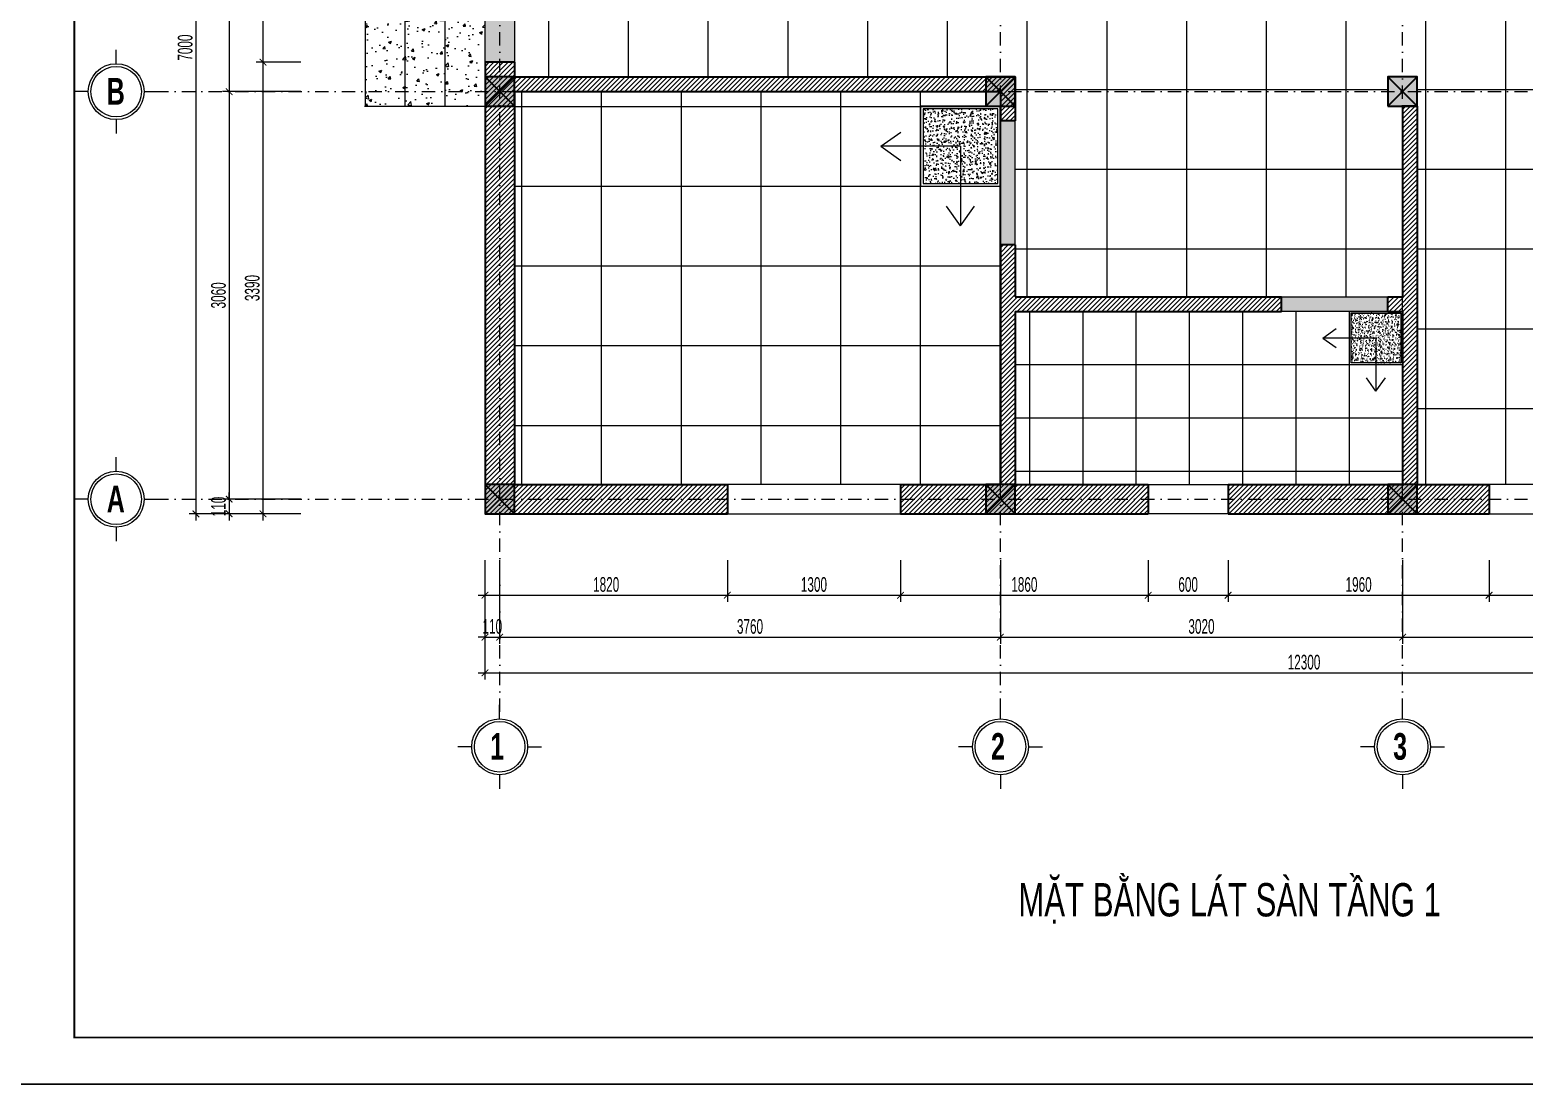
# Model space of a CAD drawing. Header units: inches. Extents: x 274208 to 641690, y -81912 to 129129.
# Drawn here: x 532454 to 543674, y 89217 to 97131 of the extents above; entities that cross this region are included whole.
import ezdxf

# ---------------------------------------------------------------- set-up
doc = ezdxf.new("R2010")
doc.units = ezdxf.units.IN
doc.header["$MEASUREMENT"] = 0
doc.header["$PDMODE"] = 3
doc.linetypes.add('DASHDOT', pattern=[1, 0.5, -0.25, 0, -0.25])
doc.linetypes.add('HIDDEN', pattern=[0.375, 0.25, -0.125])
for name, color, linetype, lineweight in [('01.Cut', 255, 'Continuous', 35), ('03.Manh', 251, 'Continuous', 13), ('05.Text', 253, 'Continuous', 18), ('06.betong', 2, 'Continuous', 35), ('08.Dim', 156, 'Continuous', 15), ('09.Hatch', 250, 'Continuous', 5), ('11.Khung bo', 32, 'Continuous', 50), ('12.Khung', 36, 'Continuous', 25)]:
    doc.layers.add(name, color=color, linetype=linetype, lineweight=lineweight)
doc.layers.add('NET VUA', color=143, linetype='Continuous')
doc.layers.add('TRUC', color=250, linetype='DASHDOT')
doc.layers.add('Tpl_Bound', color=1, linetype='Continuous', plot=False)
doc.styles.add('AVANTHB', font='')
doc.styles.add('TT5_Ghi chu 1', font='', dxfattribs={"width": 0.7, "height": 240})
doc.styles.add('TT5_Text Dim', font='hoatbif.shx', dxfattribs={"width": 0.6})
doc.styles.get('AVANTHB').set_extended_font_data('.VnAvantH', bold=True)
doc.styles.get('TT5_Ghi chu 1').set_extended_font_data('.VnBlackH')
doc.dimstyles.new('TT5_Dim 1-50', dxfattribs={"dimscale": 50, "dimtxt": 2.2, "dimasz": 1, "dimexe": 1, "dimexo": 0.5, "dimgap": 0.5, "dimtad": 1, "dimdec": 0, "dimzin": 0, "dimdsep": 46, "dimtxsty": 'TT5_Text Dim', "dimblk": 'ARCHTICK', "dimcen": 0, "dimdle": 1, "dimclrd": 256, "dimclre": 256, "dimclrt": 1, "dimadec": 0, "dimazin": 0, "dimtfac": 0.015, "dimtdec": 0, "dimtix": 1, "dimtmove": 2, "dimatfit": 3, "dimldrblk": 'DOT', "dimfxl": 1, "dimtolj": 1, "dimtzin": 0, "dimlwd": -1, "dimlwe": -1, "dimarcsym": 1})

# ---------------------------------------------------------------- blocks, each defined once
blk = doc.blocks.new('\xad3yjrtuktyl')
at = {"layer": '06.betong'}
blk.add_hatch(color=0, dxfattribs=at).paths.add_polyline_path([(-110, -110), (110, -110), (110, 110), (-110, 110)])
at = {"layer": '06.betong', "color": 0}
for p, q in [((-110, 110), (110, -110)), ((-110, -110), (110, 110))]:
    blk.add_line(p, q, dxfattribs=at)
blk.add_lwpolyline([(-110, -110), (110, -110), (110, 110), (-110, 110)], close=True, dxfattribs=at)
blk = doc.blocks.new('100')
at = {"layer": '11.Khung bo', "const_width": 26.7}
blk.add_lwpolyline([(1860913, -945240), (1860913, -916940), (1896063, -916940), (1896063, -945240)], close=True, dxfattribs=at)
at = {"layer": '12.Khung', "color": 1}
blk.add_lwpolyline([(1901579, -945940), (1901579, -916240), (1859580, -916240), (1859580, -945940)], close=True, dxfattribs=at)
blk = doc.blocks.new('_ARCHTICK')
at = {"color": 0, "linetype": 'ByBlock', "const_width": 0.15}
blk.add_lwpolyline([(-0.5, -0.5), (0.5, 0.5)], dxfattribs=at)
blk = doc.blocks.new('*D583')
at = {"layer": '08.Dim', "transparency": 16777216}
for p, q in [((534204, 97868), (534204, 96838)), ((534488, 97818), (534154, 97818)), ((534488, 96888), (534154, 96888))]:
    blk.add_line(p, q, dxfattribs=at)
at = {"layer": 'Defpoints', "color": 0, "transparency": 16777216}
for p in [(534513, 97818), (534204, 96888), (534513, 96888)]:
    blk.add_point(p, dxfattribs=at)
at = {"layer": '08.Dim', "transparency": 16777216, "xscale": 50, "yscale": 50, "zscale": 50}
for p, rotation in [((534204, 97818), 90), ((534204, 96888), 270)]:
    blk.add_blockref('_ARCHTICK', p, dxfattribs=dict(at, rotation=rotation))
at = {"layer": '08.Dim', "color": 1, "transparency": 16777216, "insert": (534124, 97353), "char_height": 110, "attachment_point": 5, "rotation": 90, "style": 'TT5_Text Dim'}
blk.add_mtext('\\A1;930', dxfattribs=at)
blk = doc.blocks.new('_DOT')
at = {"color": 1, "linetype": 'ByBlock'}
blk.add_line((-0.5, 0), (-1, 0), dxfattribs=at)
at = {"color": 1, "linetype": 'ByBlock', "const_width": 0.5}
blk.add_lwpolyline([(-0.25, 0, 1), (0.25, 0, 1)], format="xyb", close=True, dxfattribs=at)
blk = doc.blocks.new('*D584')
at = {"layer": '08.Dim', "transparency": 16777216}
for p, q in [((534488, 96888), (534154, 96888)), ((534204, 96938), (534204, 93448)), ((534488, 93498), (534154, 93498))]:
    blk.add_line(p, q, dxfattribs=at)
at = {"layer": 'Defpoints', "color": 0, "transparency": 16777216}
for p in [(534513, 96888), (534204, 93498), (534513, 93498)]:
    blk.add_point(p, dxfattribs=at)
at = {"layer": '08.Dim', "transparency": 16777216, "xscale": 50, "yscale": 50, "zscale": 50}
for p, rotation in [((534204, 96888), 90), ((534204, 93498), 270)]:
    blk.add_blockref('_ARCHTICK', p, dxfattribs=dict(at, rotation=rotation))
at = {"layer": '08.Dim', "color": 1, "transparency": 16777216, "insert": (534124, 95193), "char_height": 110, "attachment_point": 5, "rotation": 90, "style": 'TT5_Text Dim'}
blk.add_mtext('\\A1;3390', dxfattribs=at)
blk = doc.blocks.new('*D586')
at = {"layer": '08.Dim', "transparency": 16777216}
for p, q in [((533950, 100438), (533950, 96618)), ((534488, 100388), (533900, 100388)), ((534488, 96668), (533900, 96668))]:
    blk.add_line(p, q, dxfattribs=at)
at = {"layer": 'Defpoints', "color": 0, "transparency": 16777216}
for p in [(534513, 100388), (533950, 96668), (534513, 96668)]:
    blk.add_point(p, dxfattribs=at)
at = {"layer": '08.Dim', "transparency": 16777216, "xscale": 50, "yscale": 50, "zscale": 50}
for p, rotation in [((533950, 100388), 90), ((533950, 96668), 270)]:
    blk.add_blockref('_ARCHTICK', p, dxfattribs=dict(at, rotation=rotation))
at = {"layer": '08.Dim', "color": 1, "transparency": 16777216, "insert": (533870, 98528), "char_height": 110, "attachment_point": 5, "rotation": 90, "style": 'TT5_Text Dim'}
blk.add_mtext('\\A1;3720', dxfattribs=at)
blk = doc.blocks.new('*D587')
at = {"layer": '08.Dim', "transparency": 16777216}
for p, q in [((533950, 96718), (533950, 93558)), ((534488, 96668), (533900, 96668)), ((534488, 93608), (533900, 93608))]:
    blk.add_line(p, q, dxfattribs=at)
at = {"layer": 'Defpoints', "color": 0, "transparency": 16777216}
for p in [(534513, 96668), (533950, 93608), (534513, 93608)]:
    blk.add_point(p, dxfattribs=at)
at = {"layer": '08.Dim', "transparency": 16777216, "xscale": 50, "yscale": 50, "zscale": 50}
for p, rotation in [((533950, 96668), 90), ((533950, 93608), 270)]:
    blk.add_blockref('_ARCHTICK', p, dxfattribs=dict(at, rotation=rotation))
at = {"layer": '08.Dim', "color": 1, "transparency": 16777216, "insert": (533870, 95138), "char_height": 110, "attachment_point": 5, "rotation": 90, "style": 'TT5_Text Dim'}
blk.add_mtext('\\A1;3060', dxfattribs=at)
blk = doc.blocks.new('*D588')
at = {"layer": '08.Dim', "transparency": 16777216}
for p, q in [((534488, 93608), (533900, 93608)), ((533950, 93608), (533950, 93658)), ((533950, 93608), (533950, 93498)), ((534488, 93498), (533900, 93498)), ((533950, 93498), (533950, 93448))]:
    blk.add_line(p, q, dxfattribs=at)
at = {"layer": 'Defpoints', "color": 0, "transparency": 16777216}
for p in [(534513, 93608), (533950, 93498), (534513, 93498)]:
    blk.add_point(p, dxfattribs=at)
at = {"layer": '08.Dim', "transparency": 16777216, "xscale": 50, "yscale": 50, "zscale": 50}
for p, rotation in [((533950, 93608), 270), ((533950, 93498), 90)]:
    blk.add_blockref('_ARCHTICK', p, dxfattribs=dict(at, rotation=rotation))
at = {"layer": '08.Dim', "color": 1, "transparency": 16777216, "insert": (533870, 93553), "char_height": 110, "attachment_point": 5, "rotation": 90, "style": 'TT5_Text Dim'}
blk.add_mtext('\\A1;110', dxfattribs=at)
blk = doc.blocks.new('*D589')
at = {"layer": '08.Dim', "transparency": 16777216}
for p, q in [((533700, 100548), (533700, 93448)), ((534488, 100498), (533650, 100498)), ((534488, 93498), (533650, 93498))]:
    blk.add_line(p, q, dxfattribs=at)
at = {"layer": 'Defpoints', "color": 0, "transparency": 16777216}
for p in [(534513, 100498), (533700, 93498), (534513, 93498)]:
    blk.add_point(p, dxfattribs=at)
at = {"layer": '08.Dim', "transparency": 16777216, "xscale": 50, "yscale": 50, "zscale": 50}
for p, rotation in [((533700, 100498), 90), ((533700, 93498), 270)]:
    blk.add_blockref('_ARCHTICK', p, dxfattribs=dict(at, rotation=rotation))
at = {"layer": '08.Dim', "color": 1, "transparency": 16777216, "insert": (533620, 96998), "char_height": 110, "attachment_point": 5, "rotation": 90, "style": 'TT5_Text Dim'}
blk.add_mtext('\\A1;7000', dxfattribs=at)
blk = doc.blocks.new('*D602')
at = {"layer": '08.Dim', "transparency": 16777216}
for p, q in [((535871, 93150), (535871, 92837)), ((537691, 93150), (537691, 92837)), ((535821, 92887), (537741, 92887))]:
    blk.add_line(p, q, dxfattribs=at)
at = {"layer": 'Defpoints', "color": 0, "transparency": 16777216}
for p in [(535871, 93175), (537691, 93175), (537691, 92887)]:
    blk.add_point(p, dxfattribs=at)
at = {"layer": '08.Dim', "transparency": 16777216, "xscale": 50, "yscale": 50, "zscale": 50, "rotation": 180}
blk.add_blockref('_ARCHTICK', (535871, 92887), dxfattribs=at)
at = {"layer": '08.Dim', "transparency": 16777216, "xscale": 50, "yscale": 50, "zscale": 50}
blk.add_blockref('_ARCHTICK', (537691, 92887), dxfattribs=at)
at = {"layer": '08.Dim', "color": 1, "transparency": 16777216, "insert": (536781, 92967), "char_height": 110, "attachment_point": 5, "style": 'TT5_Text Dim'}
blk.add_mtext('\\A1;1820', dxfattribs=at)
blk = doc.blocks.new('*D603')
at = {"layer": '08.Dim', "transparency": 16777216}
for p, q in [((537691, 93150), (537691, 92837)), ((538991, 93150), (538991, 92837)), ((537641, 92887), (539041, 92887))]:
    blk.add_line(p, q, dxfattribs=at)
at = {"layer": 'Defpoints', "color": 0, "transparency": 16777216}
for p in [(537691, 93175), (538991, 93175), (538991, 92887)]:
    blk.add_point(p, dxfattribs=at)
at = {"layer": '08.Dim', "transparency": 16777216, "xscale": 50, "yscale": 50, "zscale": 50, "rotation": 180}
blk.add_blockref('_ARCHTICK', (537691, 92887), dxfattribs=at)
at = {"layer": '08.Dim', "transparency": 16777216, "xscale": 50, "yscale": 50, "zscale": 50}
blk.add_blockref('_ARCHTICK', (538991, 92887), dxfattribs=at)
at = {"layer": '08.Dim', "color": 1, "transparency": 16777216, "insert": (538341, 92967), "char_height": 110, "attachment_point": 5, "style": 'TT5_Text Dim'}
blk.add_mtext('\\A1;1300', dxfattribs=at)
blk = doc.blocks.new('*D604')
at = {"layer": '08.Dim', "transparency": 16777216}
for p, q in [((538991, 93150), (538991, 92837)), ((540851, 93150), (540851, 92837)), ((538941, 92887), (540901, 92887))]:
    blk.add_line(p, q, dxfattribs=at)
at = {"layer": 'Defpoints', "color": 0, "transparency": 16777216}
for p in [(538991, 93175), (540851, 93175), (540851, 92887)]:
    blk.add_point(p, dxfattribs=at)
at = {"layer": '08.Dim', "transparency": 16777216, "xscale": 50, "yscale": 50, "zscale": 50, "rotation": 180}
blk.add_blockref('_ARCHTICK', (538991, 92887), dxfattribs=at)
at = {"layer": '08.Dim', "transparency": 16777216, "xscale": 50, "yscale": 50, "zscale": 50}
blk.add_blockref('_ARCHTICK', (540851, 92887), dxfattribs=at)
at = {"layer": '08.Dim', "color": 1, "transparency": 16777216, "insert": (539921, 92967), "char_height": 110, "attachment_point": 5, "style": 'TT5_Text Dim'}
blk.add_mtext('\\A1;1860', dxfattribs=at)
blk = doc.blocks.new('*D605')
at = {"layer": '08.Dim', "transparency": 16777216}
for p, q in [((540851, 93150), (540851, 92837)), ((541451, 93150), (541451, 92837)), ((540801, 92887), (541501, 92887))]:
    blk.add_line(p, q, dxfattribs=at)
at = {"layer": 'Defpoints', "color": 0, "transparency": 16777216}
for p in [(540851, 93175), (541451, 93175), (541451, 92887)]:
    blk.add_point(p, dxfattribs=at)
at = {"layer": '08.Dim', "transparency": 16777216, "xscale": 50, "yscale": 50, "zscale": 50, "rotation": 180}
blk.add_blockref('_ARCHTICK', (540851, 92887), dxfattribs=at)
at = {"layer": '08.Dim', "transparency": 16777216, "xscale": 50, "yscale": 50, "zscale": 50}
blk.add_blockref('_ARCHTICK', (541451, 92887), dxfattribs=at)
at = {"layer": '08.Dim', "color": 1, "transparency": 16777216, "insert": (541151, 92967), "char_height": 110, "attachment_point": 5, "style": 'TT5_Text Dim'}
blk.add_mtext('\\A1;600', dxfattribs=at)
blk = doc.blocks.new('*D606')
at = {"layer": '08.Dim', "transparency": 16777216}
for p, q in [((541451, 93150), (541451, 92837)), ((543411, 93150), (543411, 92837)), ((541401, 92887), (543461, 92887))]:
    blk.add_line(p, q, dxfattribs=at)
at = {"layer": 'Defpoints', "color": 0, "transparency": 16777216}
for p in [(541451, 93175), (543411, 93175), (543411, 92887)]:
    blk.add_point(p, dxfattribs=at)
at = {"layer": '08.Dim', "transparency": 16777216, "xscale": 50, "yscale": 50, "zscale": 50, "rotation": 180}
blk.add_blockref('_ARCHTICK', (541451, 92887), dxfattribs=at)
at = {"layer": '08.Dim', "transparency": 16777216, "xscale": 50, "yscale": 50, "zscale": 50}
blk.add_blockref('_ARCHTICK', (543411, 92887), dxfattribs=at)
at = {"layer": '08.Dim', "color": 1, "transparency": 16777216, "insert": (542431, 92967), "char_height": 110, "attachment_point": 5, "style": 'TT5_Text Dim'}
blk.add_mtext('\\A1;1960', dxfattribs=at)
blk = doc.blocks.new('*D607')
at = {"layer": '08.Dim', "transparency": 16777216}
for p, q in [((543411, 93150), (543411, 92837)), ((546611, 93150), (546611, 92837)), ((543361, 92887), (546661, 92887))]:
    blk.add_line(p, q, dxfattribs=at)
at = {"layer": 'Defpoints', "color": 0, "transparency": 16777216}
for p in [(543411, 93175), (546611, 93175), (546611, 92887)]:
    blk.add_point(p, dxfattribs=at)
at = {"layer": '08.Dim', "transparency": 16777216, "xscale": 50, "yscale": 50, "zscale": 50, "rotation": 180}
blk.add_blockref('_ARCHTICK', (543411, 92887), dxfattribs=at)
at = {"layer": '08.Dim', "transparency": 16777216, "xscale": 50, "yscale": 50, "zscale": 50}
blk.add_blockref('_ARCHTICK', (546611, 92887), dxfattribs=at)
at = {"layer": '08.Dim', "color": 1, "transparency": 16777216, "insert": (545011, 92967), "char_height": 110, "attachment_point": 5, "style": 'TT5_Text Dim'}
blk.add_mtext('\\A1;3200', dxfattribs=at)
blk = doc.blocks.new('*D609')
at = {"layer": '08.Dim', "transparency": 16777216}
for p, q in [((535871, 93150), (535871, 92522)), ((535981, 93150), (535981, 92522)), ((535871, 92572), (535821, 92572)), ((535871, 92572), (535981, 92572)), ((535981, 92572), (536031, 92572))]:
    blk.add_line(p, q, dxfattribs=at)
at = {"layer": 'Defpoints', "color": 0, "transparency": 16777216}
for p in [(535871, 93175), (535981, 93175), (535981, 92572)]:
    blk.add_point(p, dxfattribs=at)
at = {"layer": '08.Dim', "transparency": 16777216, "xscale": 50, "yscale": 50, "zscale": 50}
blk.add_blockref('_ARCHTICK', (535871, 92572), dxfattribs=at)
at = {"layer": '08.Dim', "transparency": 16777216, "xscale": 50, "yscale": 50, "zscale": 50, "rotation": 180}
blk.add_blockref('_ARCHTICK', (535981, 92572), dxfattribs=at)
at = {"layer": '08.Dim', "color": 1, "transparency": 16777216, "insert": (535926, 92652), "char_height": 110, "attachment_point": 5, "style": 'TT5_Text Dim'}
blk.add_mtext('\\A1;110', dxfattribs=at)
blk = doc.blocks.new('*D610')
at = {"layer": '08.Dim', "transparency": 16777216}
for p, q in [((535981, 93150), (535981, 92522)), ((539741, 93150), (539741, 92522)), ((535931, 92572), (539791, 92572))]:
    blk.add_line(p, q, dxfattribs=at)
at = {"layer": 'Defpoints', "color": 0, "transparency": 16777216}
for p in [(535981, 93175), (539741, 93175), (539741, 92572)]:
    blk.add_point(p, dxfattribs=at)
at = {"layer": '08.Dim', "transparency": 16777216, "xscale": 50, "yscale": 50, "zscale": 50, "rotation": 180}
blk.add_blockref('_ARCHTICK', (535981, 92572), dxfattribs=at)
at = {"layer": '08.Dim', "transparency": 16777216, "xscale": 50, "yscale": 50, "zscale": 50}
blk.add_blockref('_ARCHTICK', (539741, 92572), dxfattribs=at)
at = {"layer": '08.Dim', "color": 1, "transparency": 16777216, "insert": (537861, 92652), "char_height": 110, "attachment_point": 5, "style": 'TT5_Text Dim'}
blk.add_mtext('\\A1;3760', dxfattribs=at)
blk = doc.blocks.new('*D611')
at = {"layer": '08.Dim', "transparency": 16777216}
for p, q in [((539741, 93150), (539741, 92522)), ((542761, 93150), (542761, 92522)), ((539691, 92572), (542811, 92572))]:
    blk.add_line(p, q, dxfattribs=at)
at = {"layer": 'Defpoints', "color": 0, "transparency": 16777216}
for p in [(539741, 93175), (542761, 93175), (542761, 92572)]:
    blk.add_point(p, dxfattribs=at)
at = {"layer": '08.Dim', "transparency": 16777216, "xscale": 50, "yscale": 50, "zscale": 50, "rotation": 180}
blk.add_blockref('_ARCHTICK', (539741, 92572), dxfattribs=at)
at = {"layer": '08.Dim', "transparency": 16777216, "xscale": 50, "yscale": 50, "zscale": 50}
blk.add_blockref('_ARCHTICK', (542761, 92572), dxfattribs=at)
at = {"layer": '08.Dim', "color": 1, "transparency": 16777216, "insert": (541251, 92652), "char_height": 110, "attachment_point": 5, "style": 'TT5_Text Dim'}
blk.add_mtext('\\A1;3020', dxfattribs=at)
blk = doc.blocks.new('*D612')
at = {"layer": '08.Dim', "transparency": 16777216}
for p, q in [((542761, 93150), (542761, 92522)), ((547261, 93150), (547261, 92522)), ((542711, 92572), (547311, 92572))]:
    blk.add_line(p, q, dxfattribs=at)
at = {"layer": 'Defpoints', "color": 0, "transparency": 16777216}
for p in [(542761, 93175), (547261, 93175), (547261, 92572)]:
    blk.add_point(p, dxfattribs=at)
at = {"layer": '08.Dim', "transparency": 16777216, "xscale": 50, "yscale": 50, "zscale": 50, "rotation": 180}
blk.add_blockref('_ARCHTICK', (542761, 92572), dxfattribs=at)
at = {"layer": '08.Dim', "transparency": 16777216, "xscale": 50, "yscale": 50, "zscale": 50}
blk.add_blockref('_ARCHTICK', (547261, 92572), dxfattribs=at)
at = {"layer": '08.Dim', "color": 1, "transparency": 16777216, "insert": (545011, 92652), "char_height": 110, "attachment_point": 5, "style": 'TT5_Text Dim'}
blk.add_mtext('\\A1;4500', dxfattribs=at)
blk = doc.blocks.new('*D614')
at = {"layer": '08.Dim', "transparency": 16777216}
for p, q in [((535871, 93150), (535871, 92254)), ((548171, 93150), (548171, 92254)), ((535821, 92304), (548221, 92304))]:
    blk.add_line(p, q, dxfattribs=at)
at = {"layer": 'Defpoints', "color": 0, "transparency": 16777216}
for p in [(535871, 93175), (548171, 93175), (548171, 92304)]:
    blk.add_point(p, dxfattribs=at)
at = {"layer": '08.Dim', "transparency": 16777216, "xscale": 50, "yscale": 50, "zscale": 50, "rotation": 180}
blk.add_blockref('_ARCHTICK', (535871, 92304), dxfattribs=at)
at = {"layer": '08.Dim', "transparency": 16777216, "xscale": 50, "yscale": 50, "zscale": 50}
blk.add_blockref('_ARCHTICK', (548171, 92304), dxfattribs=at)
at = {"layer": '08.Dim', "color": 1, "transparency": 16777216, "insert": (542021, 92384), "char_height": 110, "attachment_point": 5, "style": 'TT5_Text Dim'}
blk.add_mtext('\\A1;12300', dxfattribs=at)
blk = doc.blocks.new('DANHTRUC')
for p, q in [((980383, -947347), (980383, -947137)), ((979963, -947767), (979753, -947767)), ((980803, -947767), (981013, -947767)), ((980383, -948187), (980383, -948397))]:
    blk.add_line(p, q)
for radius in [420, 380]:
    blk.add_circle((980383, -947767), radius)
blk = doc.blocks.new('jhgfyhtfhdfdf')
at = {"layer": '09.Hatch'}
h = blk.add_hatch(dxfattribs=at)
h.set_pattern_fill('AR-CONC', color=256, scale=10, double=1)
h.set_pattern_definition([(50, (-155818.35, 46424.25), (71.726018, -6.275213), [7.5, -82.5]), (355, (-155818.35, 46424.25), (-13.875133, 75.219213), [6, -66]), (100.451444, (-155812.375, 46423.73), (57.850885, 68.944), [6.37402, -70.11421]), (46.1842, (-155818.35, 46444.25), (106.724133, -16.55193), [11.25, -123.75]), (96.635635, (-155809.46, 46442.87), (93.466195, 97.41186), [9.561034, -105.171376]), (351.184164, (-155818.35, 46444.25), (93.466195, 97.41186), [9, -99]), (21, (-155808.35, 46439.25), (59.690705, -40.26189), [7.5, -82.5]), (326, (-155808.35, 46439.25), (24.331533, 72.515005), [6, -66]), (71.451445, (-155803.38, 46435.896), (84.022238, 32.253115), [6.37402, -70.11421]), (37.5, (-155818.352, 46424.25), (1.2159855, 33.2893854), [0, -65.2, 0, -67, 0, -66.25]), (7.5, (-155818.352, 46424.25), (26.306954, 39.441171), [0, -38.2, 0, -63.7, 0, -25.25]), (327.5, (-155840.652, 46424.25), (53.3822436, -2.255487), [0, -25, 0, -78, 0, -103.5]), (317.5, (-155850.65, 46424.25), (58.318617, 10.010498), [0, -32.5, 0, -51.8, 0, -73.5])])
h.paths.add_polyline_path([(-280, -280), (280, -280), (280, 280), (-280, 280)])
at = {"layer": '09.Hatch', "color": 1}
for p, q in [((0, 597), (-106, 449)), ((0, 0), (0, 597)), ((0, 597), (106, 449)), ((0, 0), (597, 0)), ((597, 0), (449, 106)), ((597, 0), (449, -106))]:
    blk.add_line(p, q, dxfattribs=at)
at = {"layer": '09.Hatch'}
blk.add_lwpolyline([(-300, -300), (300, -300), (300, 300), (-300, 300)], close=True, dxfattribs=at)
at = {"layer": '09.Hatch', "color": 1}
blk.add_lwpolyline([(-280, -280), (280, -280), (280, 280), (-280, 280)], close=True, dxfattribs=at)

msp = doc.modelspace()

# ---------------------------------------------------------------- hatches: boundary and pattern name
at = {"layer": '09.Hatch'}
h = msp.add_hatch(dxfattribs=at)
h.set_pattern_fill('ANSI31', color=256, scale=200)
h.set_pattern_definition([(45, (535871.39, 93497.585), (-17.67767, 17.67767), [])])
h.paths.add_polyline_path([(535871.4, 100497.6), (535871.4, 99677.6), (536091.4, 99677.6), (536091.4, 100277.6), (539631.4, 100277.6), (545931.4, 100277.6), (545931.4, 100027.6), (546151.4, 100027.6), (546151.4, 100277.6), (547151.4, 100277.6), (547871.4, 100277.6), (547871.4, 100497.6), (539631.4, 100497.6)])
h.paths.add_polyline_path([(536091.4, 96667.6), (539741.4, 96667.6), (539741.4, 96447.6), (539851.4, 96447.6), (539851.4, 96777.6), (536091.4, 96777.6), (536091.4, 96887.6), (535871.4, 96887.6), (535871.4, 93497.6), (537691.4, 93497.6), (537691.4, 93717.6), (536091.4, 93717.6)])
h.paths.add_polyline_path([(539741.4, 93717.6), (538991.4, 93717.6), (538991.4, 93497.6), (540851.4, 93497.6), (540851.4, 93717.6), (539851.4, 93717.6), (539851.4, 95017.6), (541851.4, 95017.6), (541851.4, 95127.6), (539851.4, 95127.6), (539851.4, 95517.6), (539741.4, 95517.6)])
h.paths.add_polyline_path([(543411.4, 93497.6), (543411.4, 93717.6), (542871.4, 93717.6), (542871.4, 96557.6), (542761.4, 96557.6), (542761.4, 95127.6), (542651.4, 95127.6), (542651.4, 95017.6), (542761.4, 95017.6), (542761.4, 93717.6), (541451.4, 93717.6), (541451.4, 93497.6)])
h.paths.add_polyline_path([(547371.4, 93497.6), (548171.4, 93497.6), (548171.4, 93717.6), (547371.4, 93717.6), (547371.4, 94447.6), (547151.4, 94447.6), (547151.4, 93717.6), (546611.4, 93717.6), (546611.4, 93497.6)])
h.paths.add_polyline_path([(547151.4, 96557.6), (547151.4, 96047.6), (547371.4, 96047.6), (547371.4, 96777.6), (546151.4, 96777.6), (546151.4, 97027.6), (545931.4, 97027.6), (545931.4, 96557.6)])
at = {"layer": '09.Hatch', "linetype": 'HIDDEN'}
h = msp.add_hatch(dxfattribs=at)
h.set_pattern_fill('NET', color=256, scale=4790, style=0)
h.set_pattern_definition([(0, (545331.4, 99677.6), (0, 598.75), []), (90, (545331.4, 99677.6), (-598.75, 4e-14), [])])
h.paths.add_polyline_path([(536091.4, 96777.6), (536091.4, 100277.6), (541251.4, 100277.6), (541092.7, 99960.2), (541174.8, 99960.2), (540872.7, 99716.1), (540970.6, 99716.1), (540751.4, 99377.6), (541751.4, 99377.6), (541751.4, 98127.6), (542651.4, 98127.6), (542651.4, 100277.6), (545931.4, 100277.6), (545931.4, 96557.6), (547151.4, 96557.6), (547151.4, 93717.6), (542871.4, 93717.6), (542871.4, 96777.6), (542651.4, 96777.6), (542651.4, 96557.6), (542761.4, 96557.6), (542761.4, 95127.6), (539851.4, 95127.6), (539851.4, 96777.6)])
at = {"layer": '09.Hatch'}
h = msp.add_hatch(dxfattribs=at)
h.set_pattern_fill('AR-CONC', color=256, scale=30, style=0)
h.set_pattern_definition([(50, (535871.39, 95017.58), (215.178, -18.8256), [22.5, -247.5]), (355, (535871.4, 95017.58), (-41.6254, 225.6576), [18, -198]), (100.4514, (535889.32, 95016.02), (173.5527, 206.832), [19.122, -210.3426]), (46.1842, (535871.4, 95077.58), (320.1724, -49.656), [33.75, -371.25]), (96.6356, (535898.07, 95073.45), (280.399, 292.236), [28.683, -315.514]), (351.184, (535871.4, 95077.6), (280.399, 292.236), [27, -297]), (21, (535901.39, 95062.58), (179.072, -120.7857), [22.5, -247.5]), (326, (535901.4, 95062.58), (72.9946, 217.545), [18, -198]), (71.4514, (535916.31, 95052.52), (252.0667, 96.7593), [19.122, -210.3426]), (37.5, (535871.39, 95017.585), (3.64796, 99.86816), [0, -195.6, 0, -201, 0, -198.75]), (7.5, (535871.39, 95017.58), (78.9209, 118.3235), [0, -114.6, 0, -191.1, 0, -75.75]), (327.5, (535804.49, 95017.585), (160.14673, -6.76646), [0, -75, 0, -234, 0, -310.5]), (317.5, (535774.49, 95017.58), (174.9559, 30.0315), [0, -97.5, 0, -155.4, 0, -220.5])])
h.paths.add_polyline_path([(535871.4, 97817.6), (536091.4, 97817.6), (536091.4, 96887.6), (535871.4, 96887.6)])
h.paths.add_polyline_path([(539741.4, 95517.6), (539851.4, 95517.6), (539851.4, 96447.6), (539741.4, 96447.6)])
h.paths.add_polyline_path([(541851.4, 95127.6), (542651.4, 95127.6), (542651.4, 95017.6), (541851.4, 95017.6)])
h.paths.add_polyline_path([(545931.4, 100027.6), (546151.4, 100027.6), (546151.4, 97027.6), (545931.4, 97027.6)])
h = msp.add_hatch(dxfattribs=at)
h.set_pattern_fill('AR-CONC', color=256, scale=30, style=0)
h.set_pattern_definition([(50, (534971.39, 96557.58), (215.178, -18.826), [22.5, -247.5]), (355, (534971.4, 96557.58), (-41.625, 225.658), [18, -198]), (100.451, (534989.32, 96556.02), (173.553, 206.832), [19.122, -210.343]), (46.184, (534971.4, 96617.58), (320.172, -49.656), [33.75, -371.25]), (96.636, (534998.07, 96613.45), (280.4, 292.236), [28.683, -315.514]), (351.184, (534971.4, 96617.6), (280.4, 292.236), [27, -297]), (21, (535001.39, 96602.58), (179.072, -120.786), [22.5, -247.5]), (326, (535001.4, 96602.58), (72.995, 217.545), [18, -198]), (71.451, (535016.31, 96592.52), (252.067, 96.76), [19.122, -210.343]), (37.5, (534971.39, 96557.585), (3.648, 99.868), [0, -195.6, 0, -201, 0, -198.75]), (7.5, (534971.39, 96557.58), (78.921, 118.3235), [0, -114.6, 0, -191.1, 0, -75.75]), (327.5, (534904.49, 96557.585), (160.1467, -6.7665), [0, -75, 0, -234, 0, -310.5]), (317.5, (534874.49, 96557.58), (174.956, 30.031), [0, -97.5, 0, -155.4, 0, -220.5])])
h.paths.add_polyline_path([(535271.4, 98147.6), (534971.4, 98147.6), (534971.4, 96557.6), (535271.4, 96557.6)])
h.paths.add_polyline_path([(535571.4, 98147.6), (535271.4, 98147.6), (535271.4, 96557.6), (535571.4, 96557.6)])
h.paths.add_polyline_path([(535871.4, 97817.6), (535871.4, 98147.6), (535571.4, 98147.6), (535571.4, 96557.6), (535871.4, 96557.6), (535871.4, 96777.6), (535871.4, 96887.6)])
at = {"layer": '09.Hatch', "linetype": 'HIDDEN'}
h = msp.add_hatch(dxfattribs=at)
h.set_pattern_fill('NET', color=256, scale=4790, style=0)
h.set_pattern_definition([(0, (539141.4, 95957.6), (0, 598.75), []), (90, (539141.4, 95957.6), (-598.75, 4e-14), [])])
h.paths.add_polyline_path([(536091.4, 93717.6), (536091.4, 96667.6), (539631.4, 96667.6), (539631.4, 96557.6), (539741.4, 96557.6), (539741.4, 93717.6)])
h = msp.add_hatch(dxfattribs=at)
h.set_pattern_fill('NET', color=256, scale=3200, style=0)
h.set_pattern_definition([(0, (542361.4, 94617.6), (0, 400), []), (90, (542361.4, 94617.6), (-400, 2e-14), [])])
h.paths.add_polyline_path([(539851.4, 95017.6), (542761.4, 95017.6), (542761.4, 93717.6), (539851.4, 93717.6)])

# ---------------------------------------------------------------- linework, layer by layer
at = {"layer": '01.Cut'}
for p, q in [((536091.4, 96887.6), (535871.4, 96887.6)), ((536091.4, 96887.6), (536091.4, 96777.6)), ((536091.4, 96777.6), (539851.4, 96777.6)), ((539851.4, 96777.6), (539851.4, 96447.6)), ((536091.4, 96667.6), (536091.4, 93717.6)), ((536091.4, 96667.6), (539741.4, 96667.6)), ((539741.4, 96667.6), (539741.4, 96447.6)), ((542761.4, 96557.6), (542761.4, 95127.6)), ((542871.4, 96557.6), (542761.4, 96557.6)), ((542871.4, 96557.6), (542871.4, 93717.6)), ((539851.4, 96447.6), (539741.4, 96447.6)), ((539851.4, 95517.6), (539741.4, 95517.6)), ((539851.4, 95517.6), (539851.4, 95127.6)), ((539851.4, 95127.6), (541851.4, 95127.6)), ((541851.4, 95017.6), (541851.4, 95127.6)), ((542651.4, 95127.6), (542761.4, 95127.6)), ((542651.4, 95017.6), (542651.4, 95127.6)), ((539851.4, 95017.6), (539851.4, 93717.6)), ((539851.4, 95017.6), (541851.4, 95017.6)), ((542651.4, 95017.6), (542761.4, 95017.6)), ((542761.4, 95017.6), (542761.4, 93717.6)), ((536091.4, 93717.6), (537691.4, 93717.6)), ((537691.4, 93717.6), (537691.4, 93497.6)), ((538991.4, 93717.6), (539741.4, 93717.6)), ((538991.4, 93717.6), (538991.4, 93497.6)), ((539851.4, 93717.6), (540851.4, 93717.6)), ((540851.4, 93717.6), (540851.4, 93497.6)), ((541451.4, 93717.6), (542761.4, 93717.6)), ((541451.4, 93717.6), (541451.4, 93497.6)), ((542871.4, 93717.6), (543411.4, 93717.6)), ((543411.4, 93717.6), (543411.4, 93497.6))]:
    msp.add_line(p, q, dxfattribs=at)
for points in [[(535871.4, 96887.6), (535871.4, 93497.6), (537691.4, 93497.6)], [(539741.4, 95517.6), (539741.4, 93717.6)], [(538991.4, 93497.6), (540851.4, 93497.6)], [(541451.4, 93497.6), (543411.4, 93497.6)]]:
    msp.add_lwpolyline(points, dxfattribs=at)
at = {"layer": '03.Manh'}
for points in [[(535871.4, 98147.6), (534971.4, 98147.6), (534971.4, 96557.6), (535871.4, 96557.6)], [(535271.4, 96557.6), (535271.4, 98147.6)], [(535571.4, 96557.6), (535571.4, 98147.6)]]:
    msp.add_lwpolyline(points, dxfattribs=at)
for points in [[(535871.4, 97817.6), (536091.4, 97817.6), (536091.4, 96887.6), (535871.4, 96887.6)], [(539741.4, 95517.6), (539851.4, 95517.6), (539851.4, 96447.6), (539741.4, 96447.6)], [(541851.4, 95127.6), (542651.4, 95127.6), (542651.4, 95017.6), (541851.4, 95017.6)]]:
    msp.add_lwpolyline(points, close=True, dxfattribs=at)
at = {"layer": 'NET VUA'}
for points in [[(537691.4, 93497.6), (538991.4, 93497.6), (538991.4, 93717.6), (537691.4, 93717.6)], [(541451.4, 93497.6), (540851.4, 93497.6), (540851.4, 93717.6), (541451.4, 93717.6)], [(543411.4, 93497.6), (546611.4, 93497.6), (546611.4, 93717.6), (543411.4, 93717.6)]]:
    msp.add_lwpolyline(points, close=True, dxfattribs=at)
at = {"layer": 'Tpl_Bound', "color": 1}
msp.add_lwpolyline([(532120.4, 89216.7), (532120.4, 104066.6), (553120.2, 104066.6), (553120.2, 89216.7)], close=True, dxfattribs=at)
at = {"layer": 'TRUC', "ltscale": 200}
for p, q in [((535981.4, 92012.1), (535981.4, 101505)), ((539741.4, 92012.1), (539741.4, 101505)), ((542761.4, 92012.1), (542761.4, 101505)), ((533395.2, 96667.6), (549761, 96667.6)), ((533395.2, 93607.6), (549761, 93607.6))]:
    msp.add_line(p, q, dxfattribs=at)

# ---------------------------------------------------------------- block references
at = {"layer": '01.Cut'}
for p in [(535981.4, 96667.6), (539741.4, 96667.6), (542761.4, 96667.6), (535981.4, 93607.6), (539741.4, 93607.6), (542761.4, 93607.6)]:
    msp.add_blockref('\xad3yjrtuktyl', p, dxfattribs=at)
at = {"layer": '05.Text', "xscale": 0.5, "yscale": 0.5, "zscale": 0.5}
for name, p in [('100', (-397669.4, 562186.6)), ('DANHTRUC', (42910.3, 570550.9)), ('DANHTRUC', (42910.3, 567490.9)), ('DANHTRUC', (45789.7, 565632.9)), ('DANHTRUC', (49549.7, 565632.9)), ('DANHTRUC', (52569.7, 565632.9))]:
    msp.add_blockref(name, p, dxfattribs=at)
at = {"layer": '09.Hatch', "rotation": 180}
msp.add_blockref('jhgfyhtfhdfdf', (539441.4, 96257.6), dxfattribs=at)
at = {"layer": '09.Hatch', "xscale": -0.6666666666666666, "yscale": 0.6666666666666666, "zscale": 0.6666666666666666, "rotation": 89.99999999999991}
msp.add_blockref('jhgfyhtfhdfdf', (542561.4, 94817.6), dxfattribs=at)

# ---------------------------------------------------------------- texts
at = {"layer": '05.Text', "width": 0.7}
for s, height, style, p in [('b', 200, 'AVANTHB', (533031.2, 96569.9)), ('a', 200, 'AVANTHB', (533031.2, 93509.9)), ('1', 200, 'AVANTHB', (535910.6, 91652)), ('2', 200, 'AVANTHB', (539670.6, 91652)), ('3', 200, 'AVANTHB', (542690.6, 91652)), ('mÆt b»ng L¸T SµN TÇNG 1', 250, 'TT5_Ghi chu 1', (539875.7, 90475.7))]:
    msp.add_text(s, height=height, dxfattribs=dict(at, style=style)).set_placement(p)

# ---------------------------------------------------------------- dimensions: what is measured, and where the dimension line sits
at = {"layer": '08.Dim'}
for base, p1, p2, picture, middle in [((533700, 93497.6), (534513.3, 100497.6), (534513.3, 93497.6), '*D589', (533620, 96997.6)), ((533950, 96667.6), (534513.3, 100387.6), (534513.3, 96667.6), '*D586', (533870, 98527.6)), ((534204.1, 96887.6), (534513.3, 97817.6), (534513.3, 96887.6), '*D583', (534124.1, 97352.6)), ((534204.1, 93497.6), (534513.3, 96887.6), (534513.3, 93497.6), '*D584', (534124.1, 95192.6)), ((533950, 93607.6), (534513.3, 96667.6), (534513.3, 93607.6), '*D587', (533870, 95137.6)), ((533950, 93497.6), (534513.3, 93607.6), (534513.3, 93497.6), '*D588', (533870, 93552.6))]:
    dim = msp.add_linear_dim(base=base, p1=p1, p2=p2, angle=90, dimstyle='TT5_Dim 1-50', dxfattribs=at)
    dim.commit()
    dim.dimension.update_dxf_attribs({"geometry": picture, "text_midpoint": middle})
for base, p1, p2, picture, middle in [((535981.4, 92571.6), (535871.4, 93174.8), (535981.4, 93174.8), '*D609', (535926.4, 92651.6)), ((537691.4, 92887), (535871.4, 93174.8), (537691.4, 93174.8), '*D602', (536781.4, 92967)), ((548171.4, 92303.9), (535871.4, 93174.8), (548171.4, 93174.8), '*D614', (542021.4, 92383.9)), ((539741.4, 92571.6), (535981.4, 93174.8), (539741.4, 93174.8), '*D610', (537861.4, 92651.6)), ((538991.4, 92887), (537691.4, 93174.8), (538991.4, 93174.8), '*D603', (538341.4, 92967)), ((540851.4, 92887), (538991.4, 93174.8), (540851.4, 93174.8), '*D604', (539921.4, 92967)), ((542761.4, 92571.6), (539741.4, 93174.8), (542761.4, 93174.8), '*D611', (541251.4, 92651.6)), ((541451.4, 92887), (540851.4, 93174.8), (541451.4, 93174.8), '*D605', (541151.4, 92967)), ((543411.4, 92887), (541451.4, 93174.8), (543411.4, 93174.8), '*D606', (542431.4, 92967)), ((547261.4, 92571.6), (542761.4, 93174.8), (547261.4, 93174.8), '*D612', (545011.4, 92651.6)), ((546611.4, 92887), (543411.4, 93174.8), (546611.4, 93174.8), '*D607', (545011.4, 92967))]:
    dim = msp.add_linear_dim(base=base, p1=p1, p2=p2, dimstyle='TT5_Dim 1-50', dxfattribs=at)
    dim.commit()
    dim.dimension.update_dxf_attribs({"geometry": picture, "text_midpoint": middle})

doc.saveas('drawing.dxf')
